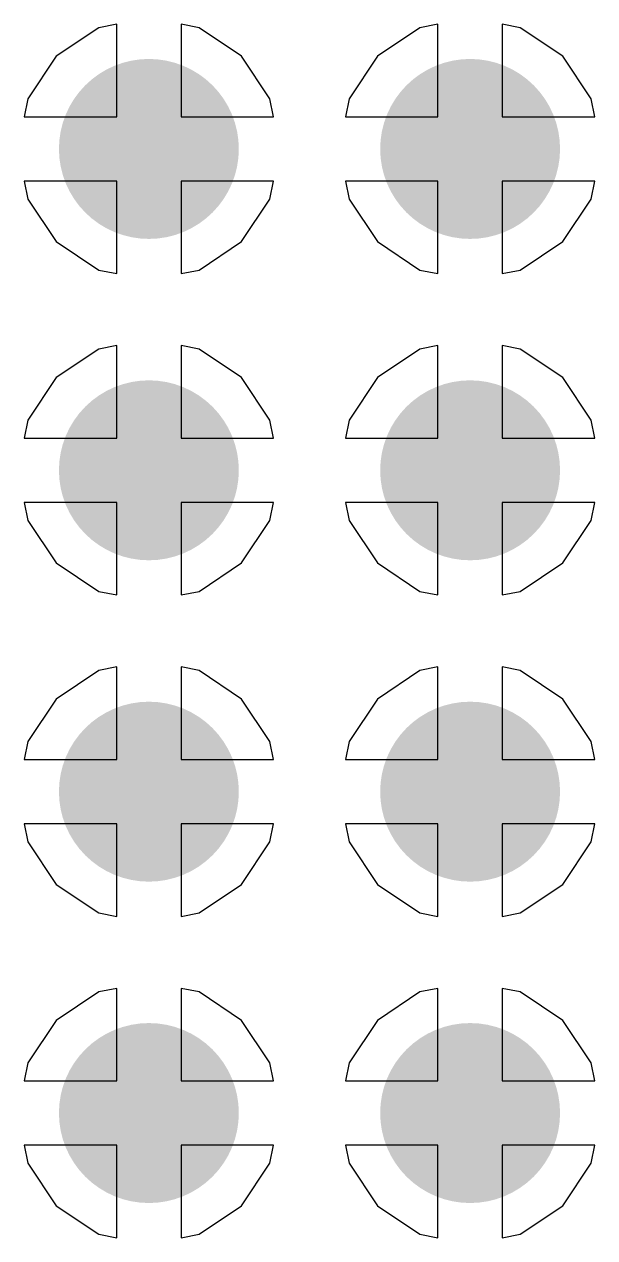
# Model space of a CAD drawing. Header units: millimetres. Extents: x 25 to 374, y 23 to 150.
# Drawn here: x 360.911 to 363.167, y 55.969 to 60.764 of the extents above; entities that cross this region are included whole.
import ezdxf

# ---------------------------------------------------------------- set-up
doc = ezdxf.new("R2010")
doc.units = ezdxf.units.MM
for name, color, linetype in [('BottomLayer', 5, 'Continuous'), ('BottomSolder', 6, 'Continuous'), ('MultiLayer', 9, 'Continuous'), ('TopLayer', 1, 'Continuous'), ('TopSolder', 216, 'Continuous'), ('ViaHoleLayer', 16, 'Continuous')]:
    doc.layers.add(name, color=color, linetype=linetype)

msp = doc.modelspace()

# ---------------------------------------------------------------- linework, layer by layer
at = {"layer": 'BottomLayer'}
for p, q in [((361.2769, 60.7644), (361.2057, 60.7502)), ((361.2769, 60.3987), (361.2769, 60.7644)), ((361.6021, 60.7502), (361.5309, 60.7644)), ((361.5309, 60.7644), (361.5309, 60.3987)), ((362.5469, 60.7644), (362.4757, 60.7502)), ((362.5469, 60.3987), (362.5469, 60.7644)), ((362.8721, 60.7502), (362.8009, 60.7644)), ((362.8009, 60.7644), (362.8009, 60.3987)), ((361.2057, 60.7502), (361.0377, 60.6379)), ((361.7701, 60.6379), (361.6021, 60.7502)), ((362.4757, 60.7502), (362.3077, 60.6379)), ((363.0401, 60.6379), (362.8721, 60.7502)), ((361.0377, 60.6379), (360.9254, 60.4699)), ((361.8824, 60.4699), (361.7701, 60.6379)), ((362.3077, 60.6379), (362.1954, 60.4699)), ((363.1524, 60.4699), (363.0401, 60.6379)), ((360.9254, 60.4699), (360.9112, 60.3987)), ((361.8966, 60.3987), (361.8824, 60.4699)), ((362.1954, 60.4699), (362.1812, 60.3987)), ((363.1666, 60.3987), (363.1524, 60.4699)), ((360.9112, 60.3987), (361.2769, 60.3987)), ((361.5309, 60.3987), (361.8966, 60.3987)), ((362.1812, 60.3987), (362.5469, 60.3987)), ((362.8009, 60.3987), (363.1666, 60.3987)), ((361.2769, 60.1447), (360.9112, 60.1447)), ((360.9112, 60.1447), (360.9254, 60.0734)), ((361.2769, 59.779), (361.2769, 60.1447)), ((361.8966, 60.1447), (361.5309, 60.1447)), ((361.5309, 60.1447), (361.5309, 59.779)), ((361.8824, 60.0734), (361.8966, 60.1447)), ((362.5469, 60.1447), (362.1812, 60.1447)), ((362.1812, 60.1447), (362.1954, 60.0734)), ((362.5469, 59.779), (362.5469, 60.1447)), ((363.1666, 60.1447), (362.8009, 60.1447)), ((362.8009, 60.1447), (362.8009, 59.779)), ((363.1524, 60.0734), (363.1666, 60.1447)), ((360.9254, 60.0734), (361.0377, 59.9054)), ((361.7701, 59.9054), (361.8824, 60.0734)), ((362.1954, 60.0734), (362.3077, 59.9054)), ((363.0401, 59.9054), (363.1524, 60.0734)), ((361.0377, 59.9054), (361.2057, 59.7931)), ((361.6021, 59.7931), (361.7701, 59.9054)), ((362.3077, 59.9054), (362.4757, 59.7931)), ((362.8721, 59.7931), (363.0401, 59.9054)), ((361.2057, 59.7931), (361.2769, 59.779)), ((361.5309, 59.779), (361.6021, 59.7931)), ((362.4757, 59.7931), (362.5469, 59.779)), ((362.8009, 59.779), (362.8721, 59.7931)), ((361.2057, 59.4802), (361.0377, 59.3679)), ((361.2769, 59.4944), (361.2057, 59.4802)), ((361.2769, 59.1287), (361.2769, 59.4944)), ((361.6021, 59.4802), (361.5309, 59.4944)), ((361.5309, 59.4944), (361.5309, 59.1287)), ((361.7701, 59.3679), (361.6021, 59.4802)), ((362.4757, 59.4802), (362.3077, 59.3679)), ((362.5469, 59.4944), (362.4757, 59.4802)), ((362.5469, 59.1287), (362.5469, 59.4944)), ((362.8721, 59.4802), (362.8009, 59.4944)), ((362.8009, 59.4944), (362.8009, 59.1287)), ((363.0401, 59.3679), (362.8721, 59.4802)), ((361.0377, 59.3679), (360.9254, 59.1999)), ((361.8824, 59.1999), (361.7701, 59.3679)), ((362.3077, 59.3679), (362.1954, 59.1999)), ((363.1524, 59.1999), (363.0401, 59.3679)), ((360.9254, 59.1999), (360.9112, 59.1287)), ((361.8966, 59.1287), (361.8824, 59.1999)), ((362.1954, 59.1999), (362.1812, 59.1287)), ((363.1666, 59.1287), (363.1524, 59.1999)), ((360.9112, 59.1287), (361.2769, 59.1287)), ((361.5309, 59.1287), (361.8966, 59.1287)), ((362.1812, 59.1287), (362.5469, 59.1287)), ((362.8009, 59.1287), (363.1666, 59.1287)), ((361.2769, 58.8747), (360.9112, 58.8747)), ((360.9112, 58.8747), (360.9254, 58.8034)), ((361.2769, 58.509), (361.2769, 58.8747)), ((361.8966, 58.8747), (361.5309, 58.8747)), ((361.5309, 58.8747), (361.5309, 58.509)), ((361.8824, 58.8034), (361.8966, 58.8747)), ((362.5469, 58.8747), (362.1812, 58.8747)), ((362.1812, 58.8747), (362.1954, 58.8034)), ((362.5469, 58.509), (362.5469, 58.8747)), ((363.1666, 58.8747), (362.8009, 58.8747)), ((362.8009, 58.8747), (362.8009, 58.509)), ((363.1524, 58.8034), (363.1666, 58.8747)), ((360.9254, 58.8034), (361.0377, 58.6354)), ((361.7701, 58.6354), (361.8824, 58.8034)), ((362.1954, 58.8034), (362.3077, 58.6354)), ((363.0401, 58.6354), (363.1524, 58.8034)), ((361.0377, 58.6354), (361.2057, 58.5231)), ((361.6021, 58.5231), (361.7701, 58.6354)), ((362.3077, 58.6354), (362.4757, 58.5231)), ((362.8721, 58.5231), (363.0401, 58.6354)), ((361.2057, 58.5231), (361.2769, 58.509)), ((361.5309, 58.509), (361.6021, 58.5231)), ((362.4757, 58.5231), (362.5469, 58.509)), ((362.8009, 58.509), (362.8721, 58.5231)), ((361.2769, 58.2244), (361.2057, 58.2102)), ((361.2769, 57.8587), (361.2769, 58.2244)), ((361.6021, 58.2102), (361.5309, 58.2244)), ((361.5309, 58.2244), (361.5309, 57.8587)), ((362.5469, 58.2244), (362.4757, 58.2102)), ((362.5469, 57.8587), (362.5469, 58.2244)), ((362.8721, 58.2102), (362.8009, 58.2244)), ((362.8009, 58.2244), (362.8009, 57.8587)), ((361.2057, 58.2102), (361.0377, 58.0979)), ((361.7701, 58.0979), (361.6021, 58.2102)), ((362.4757, 58.2102), (362.3077, 58.0979)), ((363.0401, 58.0979), (362.8721, 58.2102)), ((361.0377, 58.0979), (360.9254, 57.9299)), ((361.8824, 57.9299), (361.7701, 58.0979)), ((362.3077, 58.0979), (362.1954, 57.9299)), ((363.1524, 57.9299), (363.0401, 58.0979)), ((360.9254, 57.9299), (360.9112, 57.8587)), ((361.8966, 57.8587), (361.8824, 57.9299)), ((362.1954, 57.9299), (362.1812, 57.8587)), ((363.1666, 57.8587), (363.1524, 57.9299)), ((360.9112, 57.8587), (361.2769, 57.8587)), ((361.5309, 57.8587), (361.8966, 57.8587)), ((362.1812, 57.8587), (362.5469, 57.8587)), ((362.8009, 57.8587), (363.1666, 57.8587)), ((361.2769, 57.6047), (360.9112, 57.6047)), ((360.9112, 57.6047), (360.9254, 57.5334)), ((361.2769, 57.239), (361.2769, 57.6047)), ((361.8966, 57.6047), (361.5309, 57.6047)), ((361.5309, 57.6047), (361.5309, 57.239)), ((361.8824, 57.5334), (361.8966, 57.6047)), ((362.5469, 57.6047), (362.1812, 57.6047)), ((362.1812, 57.6047), (362.1954, 57.5334)), ((362.5469, 57.239), (362.5469, 57.6047)), ((363.1666, 57.6047), (362.8009, 57.6047)), ((362.8009, 57.6047), (362.8009, 57.239)), ((363.1524, 57.5334), (363.1666, 57.6047)), ((360.9254, 57.5334), (361.0377, 57.3654)), ((361.7701, 57.3654), (361.8824, 57.5334)), ((362.1954, 57.5334), (362.3077, 57.3654)), ((363.0401, 57.3654), (363.1524, 57.5334)), ((361.0377, 57.3654), (361.2057, 57.2531)), ((361.6021, 57.2531), (361.7701, 57.3654)), ((362.3077, 57.3654), (362.4757, 57.2531)), ((362.8721, 57.2531), (363.0401, 57.3654)), ((361.2057, 57.2531), (361.2769, 57.239)), ((361.5309, 57.239), (361.6021, 57.2531)), ((362.4757, 57.2531), (362.5469, 57.239)), ((362.8009, 57.239), (362.8721, 57.2531)), ((361.2057, 56.9402), (361.0377, 56.8279)), ((361.2769, 56.9544), (361.2057, 56.9402)), ((361.2769, 56.5887), (361.2769, 56.9544)), ((361.6021, 56.9402), (361.5309, 56.9544)), ((361.5309, 56.9544), (361.5309, 56.5887)), ((361.7701, 56.8279), (361.6021, 56.9402)), ((362.4757, 56.9402), (362.3077, 56.8279)), ((362.5469, 56.9544), (362.4757, 56.9402)), ((362.5469, 56.5887), (362.5469, 56.9544)), ((362.8721, 56.9402), (362.8009, 56.9544)), ((362.8009, 56.9544), (362.8009, 56.5887)), ((363.0401, 56.8279), (362.8721, 56.9402)), ((361.0377, 56.8279), (360.9254, 56.6599)), ((361.8824, 56.6599), (361.7701, 56.8279)), ((362.3077, 56.8279), (362.1954, 56.6599)), ((363.1524, 56.6599), (363.0401, 56.8279)), ((360.9254, 56.6599), (360.9112, 56.5887)), ((361.8966, 56.5887), (361.8824, 56.6599)), ((362.1954, 56.6599), (362.1812, 56.5887)), ((363.1666, 56.5887), (363.1524, 56.6599)), ((360.9112, 56.5887), (361.2769, 56.5887)), ((361.5309, 56.5887), (361.8966, 56.5887)), ((362.1812, 56.5887), (362.5469, 56.5887)), ((362.8009, 56.5887), (363.1666, 56.5887)), ((361.2769, 56.3347), (360.9112, 56.3347)), ((360.9112, 56.3347), (360.9254, 56.2634)), ((361.2769, 55.969), (361.2769, 56.3347)), ((361.8966, 56.3347), (361.5309, 56.3347)), ((361.5309, 56.3347), (361.5309, 55.969)), ((361.8824, 56.2634), (361.8966, 56.3347)), ((362.5469, 56.3347), (362.1812, 56.3347)), ((362.1812, 56.3347), (362.1954, 56.2634)), ((362.5469, 55.969), (362.5469, 56.3347)), ((363.1666, 56.3347), (362.8009, 56.3347)), ((362.8009, 56.3347), (362.8009, 55.969)), ((363.1524, 56.2634), (363.1666, 56.3347)), ((360.9254, 56.2634), (361.0377, 56.0954)), ((361.7701, 56.0954), (361.8824, 56.2634)), ((362.1954, 56.2634), (362.3077, 56.0954)), ((363.0401, 56.0954), (363.1524, 56.2634)), ((361.0377, 56.0954), (361.2057, 55.9831)), ((361.6021, 55.9831), (361.7701, 56.0954)), ((362.3077, 56.0954), (362.4757, 55.9831)), ((362.8721, 55.9831), (363.0401, 56.0954)), ((361.2057, 55.9831), (361.2769, 55.969)), ((361.5309, 55.969), (361.6021, 55.9831)), ((362.4757, 55.9831), (362.5469, 55.969)), ((362.8009, 55.969), (362.8721, 55.9831))]:
    msp.add_line(p, q, dxfattribs=at)
at = {"layer": 'BottomLayer', "const_width": 0.254}
for points in [[(361.2769, 60.2717, 1), (361.5309, 60.2717, 1)], [(362.5469, 60.2717, 1), (362.8009, 60.2717, 1)], [(361.2769, 59.0017, 1), (361.5309, 59.0017, 1)], [(362.5469, 59.0017, 1), (362.8009, 59.0017, 1)], [(361.2769, 57.7317, 1), (361.5309, 57.7317, 1)], [(362.5469, 57.7317, 1), (362.8009, 57.7317, 1)], [(361.2769, 56.4617, 1), (361.5309, 56.4617, 1)], [(362.5469, 56.4617, 1), (362.8009, 56.4617, 1)]]:
    msp.add_lwpolyline(points, format="xyb", close=True, dxfattribs=at)
at = {"layer": 'BottomSolder', "const_width": 0.3556}
for points in [[(361.2261, 60.2717, 1), (361.5817, 60.2717, 1)], [(362.4961, 60.2717, 1), (362.8517, 60.2717, 1)], [(361.2261, 59.0017, 1), (361.5817, 59.0017, 1)], [(362.4961, 59.0017, 1), (362.8517, 59.0017, 1)], [(361.2261, 57.7317, 1), (361.5817, 57.7317, 1)], [(362.4961, 57.7317, 1), (362.8517, 57.7317, 1)], [(361.2261, 56.4617, 1), (361.5817, 56.4617, 1)], [(362.4961, 56.4617, 1), (362.8517, 56.4617, 1)]]:
    msp.add_lwpolyline(points, format="xyb", close=True, dxfattribs=at)
at = {"layer": 'MultiLayer', "const_width": 0.254}
for points in [[(361.2769, 60.2717, 1), (361.5309, 60.2717, 1)], [(362.5469, 60.2717, 1), (362.8009, 60.2717, 1)], [(361.2769, 59.0017, 1), (361.5309, 59.0017, 1)], [(362.5469, 59.0017, 1), (362.8009, 59.0017, 1)], [(361.2769, 57.7317, 1), (361.5309, 57.7317, 1)], [(362.5469, 57.7317, 1), (362.8009, 57.7317, 1)], [(361.2769, 56.4617, 1), (361.5309, 56.4617, 1)], [(362.5469, 56.4617, 1), (362.8009, 56.4617, 1)]]:
    msp.add_lwpolyline(points, format="xyb", close=True, dxfattribs=at)
at = {"layer": 'TopLayer'}
for p, q in [((361.2769, 60.7644), (361.2057, 60.7502)), ((361.2769, 60.3987), (361.2769, 60.7644)), ((361.6021, 60.7502), (361.5309, 60.7644)), ((361.5309, 60.7644), (361.5309, 60.3987)), ((362.5469, 60.7644), (362.4757, 60.7502)), ((362.5469, 60.3987), (362.5469, 60.7644)), ((362.8721, 60.7502), (362.8009, 60.7644)), ((362.8009, 60.7644), (362.8009, 60.3987)), ((361.2057, 60.7502), (361.0377, 60.6379)), ((361.7701, 60.6379), (361.6021, 60.7502)), ((362.4757, 60.7502), (362.3077, 60.6379)), ((363.0401, 60.6379), (362.8721, 60.7502)), ((361.0377, 60.6379), (360.9254, 60.4699)), ((361.8824, 60.4699), (361.7701, 60.6379)), ((362.3077, 60.6379), (362.1954, 60.4699)), ((363.1524, 60.4699), (363.0401, 60.6379)), ((360.9254, 60.4699), (360.9112, 60.3987)), ((361.8966, 60.3987), (361.8824, 60.4699)), ((362.1954, 60.4699), (362.1812, 60.3987)), ((363.1666, 60.3987), (363.1524, 60.4699)), ((360.9112, 60.3987), (361.2769, 60.3987)), ((361.5309, 60.3987), (361.8966, 60.3987)), ((362.1812, 60.3987), (362.5469, 60.3987)), ((362.8009, 60.3987), (363.1666, 60.3987)), ((361.2769, 60.1447), (360.9112, 60.1447)), ((360.9112, 60.1447), (360.9254, 60.0734)), ((361.2769, 59.779), (361.2769, 60.1447)), ((361.8966, 60.1447), (361.5309, 60.1447)), ((361.5309, 60.1447), (361.5309, 59.779)), ((361.8824, 60.0734), (361.8966, 60.1447)), ((362.5469, 60.1447), (362.1812, 60.1447)), ((362.1812, 60.1447), (362.1954, 60.0734)), ((362.5469, 59.779), (362.5469, 60.1447)), ((363.1666, 60.1447), (362.8009, 60.1447)), ((362.8009, 60.1447), (362.8009, 59.779)), ((363.1524, 60.0734), (363.1666, 60.1447)), ((360.9254, 60.0734), (361.0377, 59.9054)), ((361.7701, 59.9054), (361.8824, 60.0734)), ((362.1954, 60.0734), (362.3077, 59.9054)), ((363.0401, 59.9054), (363.1524, 60.0734)), ((361.0377, 59.9054), (361.2057, 59.7931)), ((361.6021, 59.7931), (361.7701, 59.9054)), ((362.3077, 59.9054), (362.4757, 59.7931)), ((362.8721, 59.7931), (363.0401, 59.9054)), ((361.2057, 59.7931), (361.2769, 59.779)), ((361.5309, 59.779), (361.6021, 59.7931)), ((362.4757, 59.7931), (362.5469, 59.779)), ((362.8009, 59.779), (362.8721, 59.7931)), ((361.2057, 59.4802), (361.0377, 59.3679)), ((361.2769, 59.4944), (361.2057, 59.4802)), ((361.2769, 59.1287), (361.2769, 59.4944)), ((361.6021, 59.4802), (361.5309, 59.4944)), ((361.5309, 59.4944), (361.5309, 59.1287)), ((361.7701, 59.3679), (361.6021, 59.4802)), ((362.4757, 59.4802), (362.3077, 59.3679)), ((362.5469, 59.4944), (362.4757, 59.4802)), ((362.5469, 59.1287), (362.5469, 59.4944)), ((362.8721, 59.4802), (362.8009, 59.4944)), ((362.8009, 59.4944), (362.8009, 59.1287)), ((363.0401, 59.3679), (362.8721, 59.4802)), ((361.0377, 59.3679), (360.9254, 59.1999)), ((361.8824, 59.1999), (361.7701, 59.3679)), ((362.3077, 59.3679), (362.1954, 59.1999)), ((363.1524, 59.1999), (363.0401, 59.3679)), ((360.9254, 59.1999), (360.9112, 59.1287)), ((361.8966, 59.1287), (361.8824, 59.1999)), ((362.1954, 59.1999), (362.1812, 59.1287)), ((363.1666, 59.1287), (363.1524, 59.1999)), ((360.9112, 59.1287), (361.2769, 59.1287)), ((361.5309, 59.1287), (361.8966, 59.1287)), ((362.1812, 59.1287), (362.5469, 59.1287)), ((362.8009, 59.1287), (363.1666, 59.1287)), ((361.2769, 58.8747), (360.9112, 58.8747)), ((360.9112, 58.8747), (360.9254, 58.8034)), ((361.2769, 58.509), (361.2769, 58.8747)), ((361.8966, 58.8747), (361.5309, 58.8747)), ((361.5309, 58.8747), (361.5309, 58.509)), ((361.8824, 58.8034), (361.8966, 58.8747)), ((362.5469, 58.8747), (362.1812, 58.8747)), ((362.1812, 58.8747), (362.1954, 58.8034)), ((362.5469, 58.509), (362.5469, 58.8747)), ((363.1666, 58.8747), (362.8009, 58.8747)), ((362.8009, 58.8747), (362.8009, 58.509)), ((363.1524, 58.8034), (363.1666, 58.8747)), ((360.9254, 58.8034), (361.0377, 58.6354)), ((361.7701, 58.6354), (361.8824, 58.8034)), ((362.1954, 58.8034), (362.3077, 58.6354)), ((363.0401, 58.6354), (363.1524, 58.8034)), ((361.0377, 58.6354), (361.2057, 58.5231)), ((361.6021, 58.5231), (361.7701, 58.6354)), ((362.3077, 58.6354), (362.4757, 58.5231)), ((362.8721, 58.5231), (363.0401, 58.6354)), ((361.2057, 58.5231), (361.2769, 58.509)), ((361.5309, 58.509), (361.6021, 58.5231)), ((362.4757, 58.5231), (362.5469, 58.509)), ((362.8009, 58.509), (362.8721, 58.5231)), ((361.2769, 58.2244), (361.2057, 58.2102)), ((361.2769, 57.8587), (361.2769, 58.2244)), ((361.6021, 58.2102), (361.5309, 58.2244)), ((361.5309, 58.2244), (361.5309, 57.8587)), ((362.5469, 58.2244), (362.4757, 58.2102)), ((362.5469, 57.8587), (362.5469, 58.2244)), ((362.8721, 58.2102), (362.8009, 58.2244)), ((362.8009, 58.2244), (362.8009, 57.8587)), ((361.2057, 58.2102), (361.0377, 58.0979)), ((361.7701, 58.0979), (361.6021, 58.2102)), ((362.4757, 58.2102), (362.3077, 58.0979)), ((363.0401, 58.0979), (362.8721, 58.2102)), ((361.0377, 58.0979), (360.9254, 57.9299)), ((361.8824, 57.9299), (361.7701, 58.0979)), ((362.3077, 58.0979), (362.1954, 57.9299)), ((363.1524, 57.9299), (363.0401, 58.0979)), ((360.9254, 57.9299), (360.9112, 57.8587)), ((361.8966, 57.8587), (361.8824, 57.9299)), ((362.1954, 57.9299), (362.1812, 57.8587)), ((363.1666, 57.8587), (363.1524, 57.9299)), ((360.9112, 57.8587), (361.2769, 57.8587)), ((361.5309, 57.8587), (361.8966, 57.8587)), ((362.1812, 57.8587), (362.5469, 57.8587)), ((362.8009, 57.8587), (363.1666, 57.8587)), ((361.2769, 57.6047), (360.9112, 57.6047)), ((360.9112, 57.6047), (360.9254, 57.5334)), ((361.2769, 57.239), (361.2769, 57.6047)), ((361.8966, 57.6047), (361.5309, 57.6047)), ((361.5309, 57.6047), (361.5309, 57.239)), ((361.8824, 57.5334), (361.8966, 57.6047)), ((362.5469, 57.6047), (362.1812, 57.6047)), ((362.1812, 57.6047), (362.1954, 57.5334)), ((362.5469, 57.239), (362.5469, 57.6047)), ((363.1666, 57.6047), (362.8009, 57.6047)), ((362.8009, 57.6047), (362.8009, 57.239)), ((363.1524, 57.5334), (363.1666, 57.6047)), ((360.9254, 57.5334), (361.0377, 57.3654)), ((361.7701, 57.3654), (361.8824, 57.5334)), ((362.1954, 57.5334), (362.3077, 57.3654)), ((363.0401, 57.3654), (363.1524, 57.5334)), ((361.0377, 57.3654), (361.2057, 57.2531)), ((361.6021, 57.2531), (361.7701, 57.3654)), ((362.3077, 57.3654), (362.4757, 57.2531)), ((362.8721, 57.2531), (363.0401, 57.3654)), ((361.2057, 57.2531), (361.2769, 57.239)), ((361.5309, 57.239), (361.6021, 57.2531)), ((362.4757, 57.2531), (362.5469, 57.239)), ((362.8009, 57.239), (362.8721, 57.2531)), ((361.2057, 56.9402), (361.0377, 56.8279)), ((361.2769, 56.9544), (361.2057, 56.9402)), ((361.2769, 56.5887), (361.2769, 56.9544)), ((361.6021, 56.9402), (361.5309, 56.9544)), ((361.5309, 56.9544), (361.5309, 56.5887)), ((361.7701, 56.8279), (361.6021, 56.9402)), ((362.4757, 56.9402), (362.3077, 56.8279)), ((362.5469, 56.9544), (362.4757, 56.9402)), ((362.5469, 56.5887), (362.5469, 56.9544)), ((362.8721, 56.9402), (362.8009, 56.9544)), ((362.8009, 56.9544), (362.8009, 56.5887)), ((363.0401, 56.8279), (362.8721, 56.9402)), ((361.0377, 56.8279), (360.9254, 56.6599)), ((361.8824, 56.6599), (361.7701, 56.8279)), ((362.3077, 56.8279), (362.1954, 56.6599)), ((363.1524, 56.6599), (363.0401, 56.8279)), ((360.9254, 56.6599), (360.9112, 56.5887)), ((361.8966, 56.5887), (361.8824, 56.6599)), ((362.1954, 56.6599), (362.1812, 56.5887)), ((363.1666, 56.5887), (363.1524, 56.6599)), ((360.9112, 56.5887), (361.2769, 56.5887)), ((361.5309, 56.5887), (361.8966, 56.5887)), ((362.1812, 56.5887), (362.5469, 56.5887)), ((362.8009, 56.5887), (363.1666, 56.5887)), ((361.2769, 56.3347), (360.9112, 56.3347)), ((360.9112, 56.3347), (360.9254, 56.2634)), ((361.2769, 55.969), (361.2769, 56.3347)), ((361.8966, 56.3347), (361.5309, 56.3347)), ((361.5309, 56.3347), (361.5309, 55.969)), ((361.8824, 56.2634), (361.8966, 56.3347)), ((362.5469, 56.3347), (362.1812, 56.3347)), ((362.1812, 56.3347), (362.1954, 56.2634)), ((362.5469, 55.969), (362.5469, 56.3347)), ((363.1666, 56.3347), (362.8009, 56.3347)), ((362.8009, 56.3347), (362.8009, 55.969)), ((363.1524, 56.2634), (363.1666, 56.3347)), ((360.9254, 56.2634), (361.0377, 56.0954)), ((361.7701, 56.0954), (361.8824, 56.2634)), ((362.1954, 56.2634), (362.3077, 56.0954)), ((363.0401, 56.0954), (363.1524, 56.2634)), ((361.0377, 56.0954), (361.2057, 55.9831)), ((361.6021, 55.9831), (361.7701, 56.0954)), ((362.3077, 56.0954), (362.4757, 55.9831)), ((362.8721, 55.9831), (363.0401, 56.0954)), ((361.2057, 55.9831), (361.2769, 55.969)), ((361.5309, 55.969), (361.6021, 55.9831)), ((362.4757, 55.9831), (362.5469, 55.969)), ((362.8009, 55.969), (362.8721, 55.9831))]:
    msp.add_line(p, q, dxfattribs=at)
at = {"layer": 'TopLayer', "const_width": 0.254}
for points in [[(361.2769, 60.2717, 1), (361.5309, 60.2717, 1)], [(362.5469, 60.2717, 1), (362.8009, 60.2717, 1)], [(361.2769, 59.0017, 1), (361.5309, 59.0017, 1)], [(362.5469, 59.0017, 1), (362.8009, 59.0017, 1)], [(361.2769, 57.7317, 1), (361.5309, 57.7317, 1)], [(362.5469, 57.7317, 1), (362.8009, 57.7317, 1)], [(361.2769, 56.4617, 1), (361.5309, 56.4617, 1)], [(362.5469, 56.4617, 1), (362.8009, 56.4617, 1)]]:
    msp.add_lwpolyline(points, format="xyb", close=True, dxfattribs=at)
at = {"layer": 'TopSolder', "const_width": 0.3556}
for points in [[(361.2261, 60.2717, 1), (361.5817, 60.2717, 1)], [(362.4961, 60.2717, 1), (362.8517, 60.2717, 1)], [(361.2261, 59.0017, 1), (361.5817, 59.0017, 1)], [(362.4961, 59.0017, 1), (362.8517, 59.0017, 1)], [(361.2261, 57.7317, 1), (361.5817, 57.7317, 1)], [(362.4961, 57.7317, 1), (362.8517, 57.7317, 1)], [(361.2261, 56.4617, 1), (361.5817, 56.4617, 1)], [(362.4961, 56.4617, 1), (362.8517, 56.4617, 1)]]:
    msp.add_lwpolyline(points, format="xyb", close=True, dxfattribs=at)
at = {"layer": 'ViaHoleLayer', "const_width": 0.127}
for points in [[(361.3404, 60.2717, 1), (361.4674, 60.2717, 1)], [(362.6104, 60.2717, 1), (362.7374, 60.2717, 1)], [(361.3404, 59.0017, 1), (361.4674, 59.0017, 1)], [(362.6104, 59.0017, 1), (362.7374, 59.0017, 1)], [(361.3404, 57.7317, 1), (361.4674, 57.7317, 1)], [(362.6104, 57.7317, 1), (362.7374, 57.7317, 1)], [(361.3404, 56.4617, 1), (361.4674, 56.4617, 1)], [(362.6104, 56.4617, 1), (362.7374, 56.4617, 1)]]:
    msp.add_lwpolyline(points, format="xyb", close=True, dxfattribs=at)

doc.saveas('drawing.dxf')
